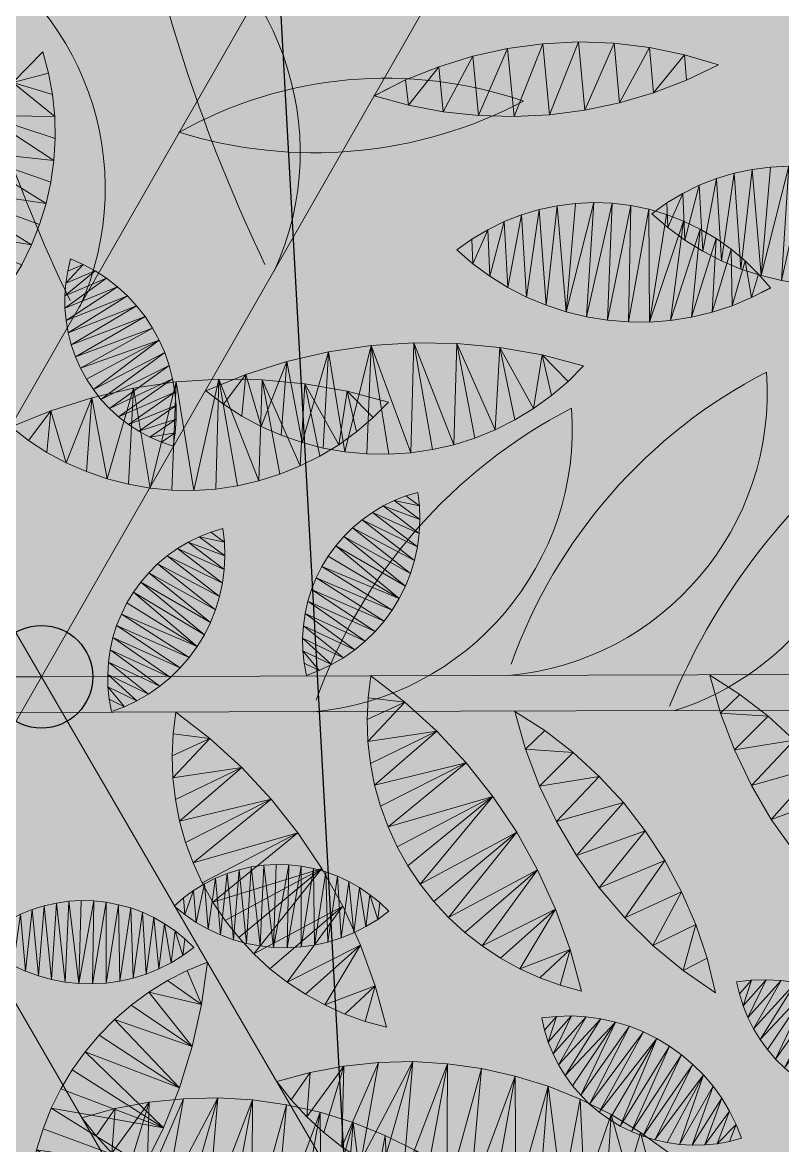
# Model space of a CAD drawing. Header units: metres. Extents: x -2858 to 512, y -1995 to 1252.
# Drawn here: x -900.696 to -899.956, y -866.137 to -865.044 of the extents above; entities that cross this region are included whole.
import ezdxf
from ezdxf.lldxf.tags import DXFTag

# ---------------------------------------------------------------- set-up
doc = ezdxf.new("R2010")
doc.units = ezdxf.units.M
doc.header["$PDMODE"] = 33
doc.header["$PDSIZE"] = 0.1
doc.layers.add('20-REV-HCH-BB0.10', color=144, linetype='Continuous', lineweight=30)
for name, color, linetype in [('Calque commun', 7, 'Continuous'), ('Calque14', 7, 'Continuous'), ('Calque19', 7, 'Continuous')]:
    doc.layers.add(name, color=color, linetype=linetype)
tags = doc.linetypes.add('HIDDENX2', pattern=[0.75, 0.5, -0.25]).pattern_tags.tags
tags[6:7] = [DXFTag(74, 4), DXFTag(75, 0), DXFTag(340, '0'), DXFTag(46, 1.0), DXFTag(50, 0.0), DXFTag(44, 0.0), DXFTag(45, 0.0)]
tags[4:5] = [DXFTag(74, 4), DXFTag(75, 0), DXFTag(340, '0'), DXFTag(46, 1.0), DXFTag(50, 0.0), DXFTag(44, 0.0), DXFTag(45, 0.0)]

# ---------------------------------------------------------------- blocks, each defined once
blk = doc.blocks.new('hatch2')
at = {"layer": 'Calque commun', "color": 6, "linetype": 'Continuous', "lineweight": 9}
mesh = blk.add_polyface(dxfattribs=at)
corners = [(-25.9653, -31.5507), (-32.5653, -31.5507), (-32.5653, -29.7153), (-25.9653, -28.4153), (-39.1748, -29.7153), (-32.5653, -22.3507), (-39.1748, -20.5153), (-25.9653, -22.3507), (-19.3559, -28.4153), (-25.9653, -19.2153), (-19.3559, -19.2153), (-32.5653, -20.5153)]
mesh.append_faces([[corners[k] for k in face] for face in [(0, 2, 3), (6, 5, 4), (8, 7, 10)]], dxfattribs={"vtx0": -1, "vtx1": -1, "color": 6})
mesh.append_faces([[corners[k] for k in face] for face in [(3, 2, 5)]], dxfattribs={"vtx0": -1, "vtx1": -1, "vtx2": -1, "color": 6})
mesh.append_faces([[corners[k] for k in face] for face in [(3, 5, 7)]], dxfattribs={"vtx0": -1, "vtx2": -1, "color": 6})
mesh.append_faces([[corners[k] for k in face] for face in [(11, 5, 6)]], dxfattribs={"vtx1": -1, "color": 6})
mesh.append_faces([[corners[k] for k in face] for face in [(2, 4, 5), (8, 3, 7)]], dxfattribs={"vtx1": -1, "vtx2": -1, "color": 6})
mesh.append_faces([[corners[k] for k in face] for face in [(0, 1, 2), (7, 9, 10)]], dxfattribs={"vtx2": -1, "color": 6})
blk = doc.blocks.new('toitvilla13-21')
at = {"layer": 'Calque commun', "color": 0, "linetype": 'ByBlock', "lineweight": -2}
blk.add_blockref('hatch2', (0, 0), dxfattribs=at)
at = {"layer": 'Calque commun', "color": 9, "linetype": 'HIDDENX2', "lineweight": 18}
mesh = blk.add_polyface(dxfattribs=at)
corners = [(-32.3559, -29.7153), (-25.7653, -31.5507), (-25.7653, -28.4153), (-38.7653, -29.7153), (-33.1353, -29.7153), (-32.1558, -22.3507), (-38.7653, -20.5153), (-19.3653, -28.4153), (-25.9653, -22.3507), (-24.6321, -28.4153), (-19.3559, -19.2153), (-25.9653, -19.2153), (-32.3559, -31.5507), (-32.1558, -20.5153)]
mesh.append_faces([[corners[k] for k in face] for face in [(7, 8, 9), (0, 5, 4)]], dxfattribs={"vtx0": -1, "vtx1": -1, "color": 9})
mesh.append_faces([[corners[k] for k in face] for face in [(0, 2, 5)]], dxfattribs={"vtx0": -1, "vtx1": -1, "vtx2": -1, "color": 9})
mesh.append_faces([[corners[k] for k in face] for face in [(0, 1, 2), (2, 8, 5)]], dxfattribs={"vtx0": -1, "vtx2": -1, "color": 9})
mesh.append_faces([[corners[k] for k in face] for face in [(3, 4, 5), (6, 3, 5), (2, 9, 8), (7, 10, 8)]], dxfattribs={"vtx1": -1, "vtx2": -1, "color": 9})
mesh.append_faces([[corners[k] for k in face] for face in [(10, 11, 8), (0, 12, 1), (5, 13, 6)]], dxfattribs={"vtx2": -1, "color": 9})
at = {"layer": 'Calque commun', "color": 9, "linetype": 'Continuous', "lineweight": 9}
mesh = blk.add_polyface(dxfattribs=at)
corners = [(-32.1558, -22.3507), (-32.1653, -22.4507), (-25.9653, -22.3507), (-25.9653, -19.2153), (-19.356, -19.3153), (-38.7653, -29.6153), (-32.3559, -29.6153), (-32.1559, -20.6153), (-25.7653, -28.3153), (-25.7653, -31.4506), (-32.3559, -31.4506), (-38.7653, -20.6153), (-19.3653, -28.3153)]
mesh.append_faces([[corners[k] for k in face] for face in [(9, 6, 10)]], dxfattribs={"vtx0": -1, "color": 9})
mesh.append_faces([[corners[k] for k in face] for face in [(0, 1, 2), (5, 1, 11)]], dxfattribs={"vtx0": -1, "vtx1": -1, "color": 9})
mesh.append_faces([[corners[k] for k in face] for face in [(1, 8, 2), (1, 6, 8)]], dxfattribs={"vtx0": -1, "vtx1": -1, "vtx2": -1, "color": 9})
mesh.append_faces([[corners[k] for k in face] for face in [(2, 8, 12), (2, 12, 4)]], dxfattribs={"vtx0": -1, "vtx2": -1, "color": 9})
mesh.append_faces([[corners[k] for k in face] for face in [(3, 2, 4)]], dxfattribs={"vtx1": -1, "color": 9})
mesh.append_faces([[corners[k] for k in face] for face in [(5, 6, 1), (9, 8, 6)]], dxfattribs={"vtx1": -1, "vtx2": -1, "color": 9})
mesh.append_faces([[corners[k] for k in face] for face in [(0, 7, 1), (1, 7, 11)]], dxfattribs={"vtx2": -1, "color": 9})
blk = doc.blocks.new('PointTopo_SPE')
at = {"layer": 'Calque commun', "color": 1, "linetype": 'ByBlock', "lineweight": -2}
blk.add_point((0, 0), dxfattribs=at)
blk = doc.blocks.new('SPE33')
at = {"layer": 'Calque19', "color": 34, "linetype": 'Continuous', "lineweight": 9}
for p, q in [((0, 0), (0.3064, 0.9445)), ((-0.6647, 0.7378), (0, 0)), ((0.9716, 0.2069), (0, 0)), ((0, 0), (-0.9711, -0.2069)), ((-0.3064, -0.9445), (0, 0)), ((0, 0), (0.6647, -0.7376))]:
    blk.add_line(p, q, dxfattribs=at)
at = {"layer": 'Calque19', "color": 102, "linetype": 'Continuous', "lineweight": 9, "flags": 128}
for points in [[(-0.3041, 0.3379), (-0.3041, 0.3379, 0.408885), (-0.6916, 0.3279), (-0.6916, 0.3279, 0.190387), (-0.3142, 0.3323)], [(-0.4452, -0.0944), (-0.4452, -0.0944, 0.407196), (-0.63, -0.436), (-0.63, -0.436, 0.059849), (-0.4441, -0.1056)]]:
    blk.add_lwpolyline(points, format="xyb", dxfattribs=at)
at = {"layer": 'Calque19', "color": 102, "linetype": 'Continuous', "lineweight": 9}
mesh = blk.add_polyface(dxfattribs=at)
corners = [(-0.2943, 0.8273), (-0.2927, 0.8129), (-0.206, 0.8407), (-0.1991, 0.8048), (-0.2861, 0.7847), (-0.1988, 0.7926), (-0.29, 0.7987), (-0.2232, 0.7119), (-0.2169, 0.7224), (-0.2409, 0.7116), (-0.2509, 0.7221), (-0.2116, 0.7334), (-0.2036, 0.7564), (-0.268, 0.7454), (-0.2071, 0.7447), (-0.2919, 0.8705), (-0.228, 0.884), (-0.2356, 0.8935), (-0.2027, 0.8289), (-0.2212, 0.8739), (-0.2939, 0.8562), (-0.2599, 0.7334), (-0.2888, 0.8846), (-0.2439, 0.9025), (-0.2845, 0.8984), (-0.2751, 0.758), (-0.2152, 0.8632), (-0.2792, 0.9119), (-0.2529, 0.9107), (-0.2625, 0.9182), (-0.2102, 0.8521), (-0.1994, 0.7804), (-0.201, 0.7683), (-0.2947, 0.8417), (-0.2005, 0.8169), (-0.2302, 0.7019), (-0.2812, 0.7711), (-0.2727, 0.9248)]
mesh.append_faces([[corners[k] for k in face] for face in [(3, 4, 5), (12, 13, 14), (6, 18, 1), (22, 23, 24), (19, 20, 26), (30, 0, 2), (31, 25, 32), (28, 24, 23), (5, 36, 31), (10, 11, 21)]], dxfattribs={"vtx0": -1, "vtx1": -1, "color": 102})
mesh.append_faces([[corners[k] for k in face] for face in [(10, 8, 11), (15, 16, 17), (12, 25, 13), (27, 28, 29), (26, 20, 33), (6, 34, 18), (6, 3, 34), (22, 17, 23), (5, 4, 36), (31, 36, 25), (27, 29, 37), (30, 33, 0)]], dxfattribs={"vtx0": -1, "vtx2": -1, "color": 102})
mesh.append_faces([[corners[k] for k in face] for face in [(0, 1, 2), (6, 4, 3), (7, 8, 9), (19, 16, 20), (13, 21, 14), (11, 14, 21), (15, 20, 16), (18, 2, 1), (12, 32, 25), (27, 24, 28), (30, 26, 33), (10, 9, 8), (22, 15, 17)]], dxfattribs={"vtx1": -1, "vtx2": -1, "color": 102})
mesh.append_faces([[corners[k] for k in face] for face in [(9, 35, 7)]], dxfattribs={"vtx2": -1, "color": 102})
mesh = blk.add_polyface(dxfattribs=at)
corners = [(-0.4431, 0.5523), (-0.4406, 0.5178), (-0.4145, 0.5159), (-0.4332, 0.6555), (-0.362, 0.6591), (-0.4242, 0.689), (-0.3565, 0.7737), (-0.3979, 0.753), (-0.355, 0.7354), (-0.3821, 0.5852), (-0.3704, 0.6217), (-0.4394, 0.6214), (-0.4351, 0.4835), (-0.4124, 0.7215), (-0.3568, 0.6971), (-0.3968, 0.5498), (-0.4427, 0.5869), (-0.3612, 0.8117), (-0.3808, 0.7831)]
mesh.append_faces([[corners[k] for k in face] for face in [(3, 4, 5), (6, 7, 8), (12, 2, 1), (8, 13, 14), (15, 0, 2), (14, 5, 4)]], dxfattribs={"vtx0": -1, "vtx1": -1, "color": 102})
mesh.append_faces([[corners[k] for k in face] for face in [(3, 10, 4), (15, 16, 0), (14, 13, 5), (6, 18, 7), (8, 7, 13), (9, 11, 16)]], dxfattribs={"vtx0": -1, "vtx2": -1, "color": 102})
mesh.append_faces([[corners[k] for k in face] for face in [(0, 1, 2), (9, 10, 11), (3, 11, 10), (6, 17, 18), (15, 9, 16)]], dxfattribs={"vtx1": -1, "vtx2": -1, "color": 102})
mesh = blk.add_polyface(dxfattribs=at)
corners = [(-0.0586, 0.7301), (-0.0195, 0.7489), (-0.0406, 0.7571), (0.0007, 0.739), (-0.0524, 0.6971), (0.0386, 0.7146), (0.0202, 0.7276), (-0.0435, 0.6647), (-0.0321, 0.6332), (0.0559, 0.7001), (0.0858, 0.472), (0.1124, 0.4516), (0.1468, 0.4779), (0.0867, 0.6672), (-0.0181, 0.6026), (0.1001, 0.649), (0.1221, 0.6097), (0.017, 0.5454), (0.1306, 0.5888), (-0.0017, 0.5733), (0.1119, 0.6298), (0.0609, 0.4946), (0.1425, 0.5453), (0.0379, 0.5191), (0.072, 0.6843), (0.1472, 0.5005), (0.1458, 0.523), (0.1374, 0.5673), (-0.0622, 0.7635), (0.1446, 0.4555), (0.1406, 0.4333)]
mesh.append_faces([[corners[k] for k in face] for face in [(5, 8, 9), (13, 14, 15), (16, 17, 18), (21, 22, 23), (24, 14, 13), (19, 15, 14), (3, 4, 6), (7, 6, 4), (18, 23, 27)]], dxfattribs={"vtx0": -1, "vtx1": -1, "color": 102})
mesh.append_faces([[corners[k] for k in face] for face in [(0, 1, 2), (5, 7, 8), (19, 20, 15), (10, 25, 26), (18, 17, 23), (0, 2, 28), (24, 8, 14), (21, 26, 22), (23, 22, 27), (10, 12, 25), (29, 11, 30)]], dxfattribs={"vtx0": -1, "vtx2": -1, "color": 102})
mesh.append_faces([[corners[k] for k in face] for face in [(3, 1, 4), (5, 6, 7), (10, 11, 12), (24, 9, 8), (19, 17, 20), (21, 10, 26), (0, 4, 1), (29, 12, 11), (16, 20, 17)]], dxfattribs={"vtx1": -1, "vtx2": -1, "color": 102})
mesh = blk.add_polyface(dxfattribs=at)
corners = [(-0.1969, 0.2504), (-0.2175, 0.2801), (-0.2145, 0.2383), (-0.0988, 0.5362), (-0.1653, 0.5235), (-0.094, 0.5153), (-0.1804, 0.264), (-0.2171, 0.3219), (-0.1378, 0.3118), (-0.2133, 0.3637), (-0.1507, 0.2947), (-0.0898, 0.4515), (-0.1958, 0.4455), (-0.0918, 0.4302), (-0.1263, 0.3298), (-0.0955, 0.4091), (-0.2062, 0.405), (-0.1008, 0.3884), (-0.1649, 0.2787), (-0.1821, 0.4851), (-0.0895, 0.4729), (-0.1454, 0.5604), (-0.1163, 0.3486), (-0.1078, 0.3682), (-0.0909, 0.4942), (-0.1131, 0.5764), (-0.1227, 0.5955), (-0.1052, 0.5566)]
mesh.append_faces([[corners[k] for k in face] for face in [(3, 4, 5), (6, 1, 0), (7, 8, 9), (11, 12, 13), (14, 9, 8), (15, 16, 17), (17, 16, 23), (19, 24, 4), (25, 21, 27)]], dxfattribs={"vtx0": -1, "vtx1": -1, "color": 102})
mesh.append_faces([[corners[k] for k in face] for face in [(0, 1, 2), (7, 10, 8), (15, 12, 16), (19, 11, 20), (3, 21, 4), (16, 22, 23), (25, 26, 21), (7, 18, 10), (19, 20, 24)]], dxfattribs={"vtx0": -1, "vtx2": -1, "color": 102})
mesh.append_faces([[corners[k] for k in face] for face in [(7, 1, 18), (19, 12, 11), (16, 9, 22), (15, 13, 12), (24, 5, 4), (3, 27, 21), (14, 22, 9), (6, 18, 1)]], dxfattribs={"vtx1": -1, "vtx2": -1, "color": 102})
mesh = blk.add_polyface(dxfattribs=at)
corners = [(0.1588, 0.2825), (0.1338, 0.3288), (0.1383, 0.2886), (0.2649, 0.2775), (0.2859, 0.2815), (0.2476, 0.3812), (0.329, 0.4003), (0.3646, 0.3139), (0.3824, 0.3258), (0.2436, 0.2751), (0.2083, 0.3668), (0.4124, 0.4061), (0.3705, 0.4049), (0.4148, 0.3536), (0.3064, 0.2872), (0.3265, 0.2946), (0.3459, 0.3035), (0.2879, 0.3924), (0.3991, 0.3391), (0.1703, 0.3493), (0.2223, 0.2744), (0.1184, 0.2962), (0.4424, 0.3862), (0.4541, 0.404), (0.1797, 0.2782), (0.2009, 0.2754), (0.0991, 0.3055), (0.4292, 0.3693)]
mesh.append_faces([[corners[k] for k in face] for face in [(0, 1, 2), (14, 5, 4), (6, 8, 12), (2, 1, 21), (11, 22, 23), (20, 10, 25), (26, 21, 1), (24, 19, 0), (3, 5, 9)]], dxfattribs={"vtx0": -1, "vtx1": -1, "color": 102})
mesh.append_faces([[corners[k] for k in face] for face in [(6, 7, 8), (9, 5, 10), (14, 17, 5), (12, 8, 18), (6, 16, 7), (12, 18, 13), (25, 10, 19), (11, 13, 27), (11, 27, 22)]], dxfattribs={"vtx0": -1, "vtx2": -1, "color": 102})
mesh.append_faces([[corners[k] for k in face] for face in [(3, 4, 5), (11, 12, 13), (15, 16, 17), (19, 1, 0), (20, 9, 10), (14, 15, 17), (24, 25, 19), (6, 17, 16)]], dxfattribs={"vtx1": -1, "vtx2": -1, "color": 102})
mesh = blk.add_polyface(dxfattribs=at)
corners = [(-0.8047, 0.3284), (-0.886, 0.2546), (-0.7911, 0.3131), (-0.7378, 0.2032), (-0.7833, 0.1579), (-0.7342, 0.1829), (-0.8701, 0.3776), (-0.9111, 0.3582), (-0.9105, 0.3403), (-0.8196, 0.3426), (-0.905, 0.3048), (-0.9, 0.2876), (-0.743, 0.223), (-0.7993, 0.166), (-0.8524, 0.3673), (-0.9085, 0.3224), (-0.7319, 0.1419), (-0.7323, 0.1625), (-0.7495, 0.1458), (-0.7666, 0.1512), (-0.8355, 0.3556), (-0.8667, 0.2243), (-0.7787, 0.2967), (-0.877, 0.2391), (-0.7579, 0.2613), (-0.7676, 0.2794), (-0.8552, 0.2105), (-0.8886, 0.3865), (-0.9078, 0.3939), (-0.9102, 0.3762), (-0.7497, 0.2425), (-0.8146, 0.1753), (-0.8291, 0.1859), (-0.8937, 0.2708), (-0.8427, 0.1977)]
mesh.append_faces([[corners[k] for k in face] for face in [(0, 1, 2), (3, 4, 5), (19, 5, 4), (21, 22, 23), (26, 25, 21), (30, 31, 12), (23, 2, 1), (9, 11, 0)]], dxfattribs={"vtx0": -1, "vtx1": -1, "color": 102})
mesh.append_faces([[corners[k] for k in face] for face in [(6, 7, 8), (9, 10, 11), (14, 8, 15), (23, 22, 2), (3, 13, 4), (20, 15, 10), (19, 17, 5), (30, 32, 31), (24, 34, 32), (0, 33, 1), (24, 26, 34), (21, 25, 22)]], dxfattribs={"vtx0": -1, "vtx2": -1, "color": 102})
mesh.append_faces([[corners[k] for k in face] for face in [(3, 12, 13), (16, 17, 18), (20, 14, 15), (24, 25, 26), (29, 7, 27), (6, 27, 7), (14, 6, 8), (9, 20, 10), (19, 18, 17), (31, 13, 12), (30, 24, 32), (11, 33, 0)]], dxfattribs={"vtx1": -1, "vtx2": -1, "color": 102})
mesh.append_faces([[corners[k] for k in face] for face in [(27, 28, 29)]], dxfattribs={"vtx2": -1, "color": 102})
mesh = blk.add_polyface(dxfattribs=at)
corners = [(-0.0243, 0.3013), (0.0368, 0.3541), (-0.0315, 0.3112), (0.0801, 0.245), (0.0794, 0.2583), (0.068, 0.2465), (-0.0164, 0.292), (-0.0078, 0.2834), (0.0454, 0.344), (-0.0052, 0.3867), (-0.0512, 0.3556), (-0.0476, 0.3439), (0.066, 0.3098), (0.0115, 0.2685), (0.022, 0.2622), (0.0601, 0.3217), (0.0015, 0.2755), (0.0532, 0.3332), (0.0171, 0.3722), (0.0063, 0.3799), (-0.0432, 0.3326), (-0.0378, 0.3217), (0.0273, 0.3636), (0.0709, 0.2974), (-0.0296, 0.3974), (-0.0424, 0.4013), (-0.0553, 0.3796), (0.0329, 0.2569), (-0.0559, 0.3918), (0.056, 0.249), (0.0777, 0.2715), (-0.0555, 0.404), (-0.0555, 0.404), (0.0748, 0.2846), (0.0443, 0.2525), (-0.0172, 0.3926), (-0.0537, 0.3675)]
mesh.append_faces([[corners[k] for k in face] for face in [(0, 1, 2), (13, 15, 16), (12, 14, 23), (9, 11, 19), (28, 25, 31), (17, 16, 15), (33, 34, 30), (6, 8, 0), (22, 2, 1), (21, 18, 20), (29, 30, 34), (24, 36, 35)]], dxfattribs={"vtx0": -1, "vtx1": -1, "color": 102})
mesh.append_faces([[corners[k] for k in face] for face in [(9, 10, 11), (12, 13, 14), (21, 22, 18), (29, 4, 30), (33, 27, 34), (24, 26, 36), (0, 8, 1), (17, 7, 16)]], dxfattribs={"vtx0": -1, "vtx2": -1, "color": 102})
mesh.append_faces([[corners[k] for k in face] for face in [(3, 4, 5), (6, 7, 8), (17, 8, 7), (18, 19, 20), (24, 25, 26), (14, 27, 23), (28, 26, 25), (9, 35, 10), (29, 5, 4), (36, 10, 35), (21, 2, 22), (33, 23, 27), (11, 20, 19), (12, 15, 13)]], dxfattribs={"vtx1": -1, "vtx2": -1, "color": 102})
mesh.append_faces([[corners[k] for k in face] for face in [(25, 32, 31)]], dxfattribs={"vtx2": -1, "color": 102})
mesh = blk.add_polyface(dxfattribs=at)
corners = [(-0.2387, 0.1391), (-0.2277, 0.1442), (-0.2494, 0.2126), (-0.3456, 0.1368), (-0.3492, 0.1808), (-0.3596, 0.1724), (-0.2859, 0.1284), (-0.2891, 0.2086), (-0.302, 0.205), (-0.207, 0.1568), (-0.2229, 0.2097), (-0.2171, 0.1501), (-0.1849, 0.1974), (-0.1972, 0.2025), (-0.1886, 0.1726), (-0.1975, 0.1644), (-0.2738, 0.1296), (-0.3382, 0.1883), (-0.334, 0.1332), (-0.3145, 0.2005), (-0.3101, 0.1289), (-0.298, 0.1281), (-0.2619, 0.1318), (-0.2099, 0.2067), (-0.3568, 0.1414), (-0.3692, 0.1631), (-0.2361, 0.2117), (-0.276, 0.211), (-0.3221, 0.1306), (-0.3266, 0.1949), (-0.1805, 0.1816), (-0.2502, 0.135), (-0.2627, 0.2123), (-0.1731, 0.1912), (-0.3677, 0.1468), (-0.378, 0.1531)]
mesh.append_faces([[corners[k] for k in face] for face in [(9, 10, 11), (14, 13, 15), (26, 11, 10), (6, 8, 21), (0, 32, 31), (24, 25, 34), (31, 27, 22), (19, 21, 8), (29, 20, 19)]], dxfattribs={"vtx0": -1, "vtx1": -1, "color": 102})
mesh.append_faces([[corners[k] for k in face] for face in [(3, 4, 5), (6, 7, 8), (19, 20, 21), (15, 13, 23), (24, 5, 25), (9, 23, 10), (17, 18, 28), (12, 14, 30), (31, 32, 27), (12, 30, 33), (29, 28, 20), (26, 1, 11), (0, 2, 32)]], dxfattribs={"vtx0": -1, "vtx2": -1, "color": 102})
mesh.append_faces([[corners[k] for k in face] for face in [(0, 1, 2), (12, 13, 14), (6, 16, 7), (17, 4, 18), (16, 22, 7), (26, 2, 1), (27, 7, 22), (29, 17, 28), (3, 18, 4), (24, 3, 5), (9, 15, 23), (25, 35, 34)]], dxfattribs={"vtx1": -1, "vtx2": -1, "color": 102})
mesh = blk.add_polyface(dxfattribs=at)
corners = [(-0.339, 0.0369), (-0.4219, -0.0027), (-0.3878, -0.0268), (-0.3308, 0.0172), (-0.5114, 0.0849), (-0.4544, 0.1592), (-0.4736, 0.1686), (-0.514, 0.1827), (-0.5583, 0.154), (-0.5362, 0.1185), (-0.3518, -0.0481), (-0.3142, -0.0664), (-0.3158, -0.0451), (-0.4541, 0.0241), (-0.4021, 0.1223), (-0.484, 0.0533), (-0.5774, 0.1912), (-0.556, 0.1901), (-0.3601, 0.0741), (-0.3488, 0.0559), (-0.436, 0.1484), (-0.4185, 0.136), (-0.3191, -0.0239), (-0.3728, 0.0913), (-0.5348, 0.1872), (-0.3241, -0.0031), (-0.4935, 0.1765), (-0.3868, 0.1074)]
mesh.append_faces([[corners[k] for k in face] for face in [(0, 2, 3), (13, 14, 15), (18, 1, 19), (20, 15, 21), (22, 10, 12), (23, 13, 18), (25, 10, 22), (21, 15, 14), (24, 8, 7), (4, 6, 9), (26, 9, 6)]], dxfattribs={"vtx0": -1, "vtx1": -1, "color": 102})
mesh.append_faces([[corners[k] for k in face] for face in [(0, 1, 2), (4, 5, 6), (7, 8, 9), (4, 20, 5), (25, 2, 10)]], dxfattribs={"vtx0": -1, "vtx2": -1, "color": 102})
mesh.append_faces([[corners[k] for k in face] for face in [(16, 8, 17)]], dxfattribs={"vtx1": -1, "color": 102})
mesh.append_faces([[corners[k] for k in face] for face in [(4, 15, 20), (24, 17, 8), (26, 7, 9), (0, 19, 1), (27, 14, 13), (25, 3, 2), (13, 1, 18), (23, 27, 13)]], dxfattribs={"vtx1": -1, "vtx2": -1, "color": 102})
mesh.append_faces([[corners[k] for k in face] for face in [(10, 11, 12)]], dxfattribs={"vtx2": -1, "color": 102})
mesh = blk.add_polyface(dxfattribs=at)
corners = [(-0.6526, -0.1049), (-0.6705, -0.0754), (-0.7002, -0.108), (-0.73, -0.0902), (-0.6907, -0.0473), (-0.7582, -0.0699), (-0.7634, 0.0261), (-0.8089, -0.0227), (-0.7373, 0.0035), (-0.8683, 0.0624), (-0.8513, 0.0804), (-0.8831, 0.0938), (-0.713, -0.021), (-0.7845, -0.0474), (-0.8311, 0.004), (-0.8509, 0.0324), (-0.7913, 0.0465), (-0.6691, -0.1233), (-0.6367, -0.1358), (-0.6371, -0.1357), (-0.6371, -0.1357), (-0.8831, 0.0938), (-0.8206, 0.0646)]
mesh.append_faces([[corners[k] for k in face] for face in [(3, 4, 5), (6, 7, 8), (9, 10, 11), (0, 17, 20), (16, 14, 6), (12, 5, 4), (22, 15, 16)]], dxfattribs={"vtx0": -1, "vtx1": -1, "color": 102})
mesh.append_faces([[corners[k] for k in face] for face in [(3, 1, 4), (12, 13, 5), (6, 14, 7), (0, 2, 17), (8, 7, 13), (9, 22, 10)]], dxfattribs={"vtx0": -1, "vtx2": -1, "color": 102})
mesh.append_faces([[corners[k] for k in face] for face in [(0, 1, 2), (3, 2, 1), (15, 14, 16), (12, 8, 13), (19, 20, 17), (9, 15, 22)]], dxfattribs={"vtx1": -1, "vtx2": -1, "color": 102})
mesh.append_faces([[corners[k] for k in face] for face in [(17, 18, 19), (10, 21, 11)]], dxfattribs={"vtx2": -1, "color": 102})
mesh = blk.add_polyface(dxfattribs=at)
corners = [(-0.332, -0.1849), (-0.2667, -0.2038), (-0.3307, -0.1717), (-0.26, -0.1937), (-0.2441, -0.0768), (-0.2637, -0.0613), (-0.2742, -0.0694), (-0.3087, -0.1095), (-0.3151, -0.1211), (-0.2398, -0.1369), (-0.2413, -0.0886), (-0.2841, -0.0783), (-0.242, -0.1488), (-0.2451, -0.1606), (-0.3206, -0.1332), (-0.2491, -0.172), (-0.3292, -0.2245), (-0.3011, -0.2378), (-0.2915, -0.2304), (-0.2394, -0.1006), (-0.2931, -0.088), (-0.3261, -0.2374), (-0.2387, -0.1248), (-0.3013, -0.0984), (-0.2526, -0.0541), (-0.2479, -0.0652), (-0.2386, -0.1127), (-0.3284, -0.1586), (-0.2742, -0.2133), (-0.2541, -0.1831), (-0.325, -0.1457), (-0.3312, -0.2114), (-0.2526, -0.0541), (-0.3113, -0.2443), (-0.322, -0.2501), (-0.2825, -0.2222), (-0.3321, -0.1981), (-0.322, -0.2501)]
mesh.append_faces([[corners[k] for k in face] for face in [(0, 1, 2), (3, 2, 1), (9, 8, 12), (4, 6, 10), (13, 14, 15), (22, 7, 9), (33, 21, 34), (30, 15, 14), (31, 35, 36), (29, 27, 3), (36, 28, 0), (23, 26, 20), (19, 20, 26)]], dxfattribs={"vtx0": -1, "vtx1": -1, "color": 102})
mesh.append_faces([[corners[k] for k in face] for face in [(4, 5, 6), (10, 6, 11), (16, 17, 18), (19, 11, 20), (22, 23, 7), (0, 28, 1), (29, 30, 27), (36, 35, 28), (12, 8, 14), (31, 18, 35)]], dxfattribs={"vtx0": -1, "vtx2": -1, "color": 102})
mesh.append_faces([[corners[k] for k in face] for face in [(7, 8, 9), (13, 12, 14), (16, 21, 17), (24, 5, 25), (19, 10, 11), (22, 26, 23), (4, 25, 5), (27, 2, 3), (29, 15, 30), (31, 16, 18), (33, 17, 21)]], dxfattribs={"vtx1": -1, "vtx2": -1, "color": 102})
mesh.append_faces([[corners[k] for k in face] for face in [(25, 32, 24), (21, 37, 34)]], dxfattribs={"vtx2": -1, "color": 102})
mesh = blk.add_polyface(dxfattribs=at)
corners = [(-0.159, -0.2822), (-0.1339, -0.3283), (-0.1385, -0.2882), (-0.1703, -0.3489), (-0.1799, -0.2779), (-0.2011, -0.2753), (-0.2476, -0.381), (-0.2861, -0.2816), (-0.3067, -0.2874), (-0.4542, -0.4046), (-0.4124, -0.4065), (-0.4424, -0.3867), (-0.2083, -0.3665), (-0.2439, -0.2751), (-0.2225, -0.2743), (-0.4293, -0.3699), (-0.4149, -0.3541), (-0.1185, -0.2958), (-0.3825, -0.3262), (-0.3289, -0.4003), (-0.3648, -0.3143), (-0.2879, -0.3923), (-0.3267, -0.2948), (-0.3462, -0.3038), (-0.3705, -0.4051), (-0.0991, -0.3049), (-0.2651, -0.2775), (-0.3993, -0.3395)]
mesh.append_faces([[corners[k] for k in face] for face in [(17, 1, 25)]], dxfattribs={"vtx0": -1, "color": 102})
mesh.append_faces([[corners[k] for k in face] for face in [(0, 1, 2), (15, 10, 16), (18, 19, 20), (11, 10, 15), (3, 5, 12), (6, 8, 21), (21, 23, 19), (24, 16, 10)]], dxfattribs={"vtx0": -1, "vtx1": -1, "color": 102})
mesh.append_faces([[corners[k] for k in face] for face in [(3, 4, 5), (6, 7, 8), (21, 8, 22), (21, 22, 23), (18, 24, 19), (6, 26, 7), (24, 27, 16), (3, 0, 4), (19, 23, 20), (6, 13, 26)]], dxfattribs={"vtx0": -1, "vtx2": -1, "color": 102})
mesh.append_faces([[corners[k] for k in face] for face in [(9, 10, 11), (6, 12, 13), (5, 14, 12), (17, 2, 1), (3, 1, 0), (18, 27, 24), (14, 13, 12)]], dxfattribs={"vtx1": -1, "vtx2": -1, "color": 102})
blk = doc.blocks.new('geometrebondepartleger')
at = {"layer": 'Calque14', "color": 0, "linetype": 'ByBlock', "lineweight": -2}
blk.add_blockref('PointTopo_SPE', (108.1419, 117.4364, 205.5194), dxfattribs=at)
at = {"layer": 'Calque19', "color": 0, "linetype": 'ByBlock', "lineweight": -2}
blk.add_blockref('SPE33', (108.1419, 117.4364, 79), dxfattribs=at)
blk = doc.blocks.new('_20')
at = {"layer": 'Calque19', "color": 82, "linetype": 'Continuous', "lineweight": 9}
for p, q in [((0, 0, 79), (0.3064, 0.9445, 79)), ((-0.6647, 0.7378, 79), (0, 0, 79)), ((0, 0, 79), (-0.9711, -0.2069, 79))]:
    blk.add_line(p, q, dxfattribs=at)
at = {"layer": 'Calque19', "color": 82, "linetype": 'Continuous', "lineweight": 9, "flags": 128}
for points in [[(-0.5393, 0.5989), (-0.5393, 0.5989, 0.327473), (-0.8663, 0.5653), (-0.8663, 0.5653, 0.131285), (-0.5393, 0.5922)], [(-0.3041, 0.338), (-0.3041, 0.3379, 0.408885), (-0.6916, 0.3279), (-0.6916, 0.3279, 0.190387), (-0.3142, 0.3323)], [(-0.4452, -0.0944), (-0.4452, -0.0944, 0.407196), (-0.63, -0.436), (-0.63, -0.436, 0.059849), (-0.4441, -0.1056)]]:
    blk.add_lwpolyline(points, format="xyb", dxfattribs=at)
blk.add_lwpolyline([(-0.6371, -0.1357), (-0.6371, -0.1357, 0.199071), (-0.8831, 0.0938), (-0.8831, 0.0938, 0.2141), (-0.6367, -0.1358)], format="xyb", close=True, dxfattribs=at)
at = {"layer": 'Calque19', "color": 82, "linetype": 'Continuous', "lineweight": 9}
mesh = blk.add_polyface(dxfattribs=at)
corners = [(-0.2302, 0.7019, 79), (-0.2302, 0.7019, 79), (-0.2231, 0.7119, 79), (-0.2792, 0.9119, 79), (-0.2625, 0.9181, 79), (-0.2727, 0.9248, 79), (-0.228, 0.884, 79), (-0.2356, 0.8935, 79), (-0.2919, 0.8705, 79), (-0.1991, 0.8048, 79), (-0.29, 0.7987, 79), (-0.2862, 0.7847, 79), (-0.2939, 0.8562, 79), (-0.2947, 0.8417, 79), (-0.2152, 0.8632, 79), (-0.2036, 0.7564, 79), (-0.268, 0.7454, 79), (-0.2071, 0.7447, 79), (-0.2212, 0.8738, 79), (-0.2943, 0.8272, 79), (-0.206, 0.8407, 79), (-0.2102, 0.8521, 79), (-0.2751, 0.758, 79), (-0.1988, 0.7926, 79), (-0.2529, 0.9107, 79), (-0.2027, 0.8289, 79), (-0.2005, 0.8169, 79), (-0.2888, 0.8846, 79), (-0.201, 0.7683, 79), (-0.1994, 0.7804, 79), (-0.2812, 0.7711, 79), (-0.2116, 0.7334, 79), (-0.2509, 0.7221, 79), (-0.2169, 0.7224, 79), (-0.2599, 0.7334, 79), (-0.2727, 0.9248, 79), (-0.2409, 0.7116, 79), (-0.2927, 0.8129, 79), (-0.2439, 0.9025, 79), (-0.2845, 0.8984, 79)]
mesh.append_faces([[corners[k] for k in face] for face in [(15, 16, 17), (6, 12, 18), (25, 10, 26), (23, 30, 29), (31, 32, 33), (34, 17, 16), (36, 33, 32), (0, 2, 36), (37, 20, 19), (19, 21, 13), (22, 29, 30), (24, 39, 38)]], dxfattribs={"vtx0": -1, "vtx1": -1, "color": 82})
mesh.append_faces([[corners[k] for k in face] for face in [(3, 4, 5), (9, 10, 11), (6, 8, 12), (19, 20, 21), (22, 28, 29), (34, 31, 17), (22, 15, 28), (23, 11, 30), (36, 2, 33), (27, 7, 38), (37, 25, 20), (12, 14, 18), (24, 3, 39)]], dxfattribs={"vtx0": -1, "vtx2": -1, "color": 82})
mesh.append_faces([[corners[k] for k in face] for face in [(6, 7, 8), (12, 13, 14), (22, 16, 15), (23, 9, 11), (24, 4, 3), (27, 8, 7), (9, 26, 10), (37, 10, 25), (34, 32, 31), (39, 27, 38), (21, 14, 13)]], dxfattribs={"vtx1": -1, "vtx2": -1, "color": 82})
mesh.append_faces([[corners[k] for k in face] for face in [(0, 1, 2), (5, 35, 3)]], dxfattribs={"vtx2": -1, "color": 82})
mesh = blk.add_polyface(dxfattribs=at)
corners = [(-0.4427, 0.5869, 79), (-0.4431, 0.5523, 79), (-0.3968, 0.5498, 79), (-0.4332, 0.6555, 79), (-0.3704, 0.6217, 79), (-0.362, 0.6591, 79), (-0.4124, 0.7215, 79), (-0.3568, 0.6971, 79), (-0.355, 0.7354, 79), (-0.4145, 0.5159, 79), (-0.4406, 0.5178, 79), (-0.4351, 0.4836, 79), (-0.4242, 0.689, 79), (-0.3808, 0.7831, 79), (-0.3565, 0.7737, 79), (-0.3612, 0.8117, 79), (-0.3821, 0.5852, 79), (-0.4394, 0.6214, 79), (-0.3979, 0.753, 79), (-0.3612, 0.8117, 79), (-0.4351, 0.4835, 79)]
mesh.append_faces([[corners[k] for k in face] for face in [(13, 15, 19), (9, 11, 20)]], dxfattribs={"vtx0": -1, "color": 82})
mesh.append_faces([[corners[k] for k in face] for face in [(0, 16, 17), (6, 8, 18), (3, 5, 12), (4, 17, 16)]], dxfattribs={"vtx0": -1, "vtx1": -1, "color": 82})
mesh.append_faces([[corners[k] for k in face] for face in [(3, 4, 5), (6, 7, 8), (9, 10, 11), (13, 14, 15), (18, 8, 14), (0, 2, 16), (12, 5, 7), (9, 1, 10)]], dxfattribs={"vtx0": -1, "vtx2": -1, "color": 82})
mesh.append_faces([[corners[k] for k in face] for face in [(0, 1, 2), (6, 12, 7), (9, 2, 1), (13, 18, 14), (3, 17, 4)]], dxfattribs={"vtx1": -1, "vtx2": -1, "color": 82})
mesh = blk.add_polyface(dxfattribs=at)
corners = [(-0.0435, 0.6647, 79), (-0.0321, 0.6332, 79), (0.0386, 0.7146, 79), (-0.0181, 0.6026, 79), (-0.0017, 0.5733, 79), (0.1001, 0.649, 79), (0.017, 0.5454, 79), (0.0379, 0.5191, 79), (0.1306, 0.5888, 79), (0.1458, 0.523, 79), (0.1425, 0.5453, 79), (0.0609, 0.4946, 79), (0.0202, 0.7276, 79), (-0.0524, 0.6971, 79), (0.0868, 0.6672, 79), (0.072, 0.6843, 79), (0.1374, 0.5673, 79), (0.0007, 0.739, 79), (0.1468, 0.4779, 79), (0.1472, 0.5005, 79), (0.0858, 0.472, 79), (0.1124, 0.4516, 79), (-0.0622, 0.7635, 79), (-0.0586, 0.7301, 79), (-0.0406, 0.7571, 79), (-0.0195, 0.7489, 79), (0.1221, 0.6097, 79), (0.1446, 0.4555, 79), (0.0559, 0.7001, 79), (0.1119, 0.6298, 79), (0.1406, 0.4333, 79), (-0.0622, 0.7635, 79)]
mesh.append_faces([[corners[k] for k in face] for face in [(0, 12, 13), (3, 15, 1), (21, 18, 20), (9, 20, 19), (2, 1, 28), (28, 1, 15), (6, 29, 4), (14, 3, 5)]], dxfattribs={"vtx0": -1, "vtx1": -1, "color": 82})
mesh.append_faces([[corners[k] for k in face] for face in [(7, 10, 16), (6, 8, 26), (21, 27, 18), (6, 26, 29), (4, 29, 5), (9, 11, 20), (0, 2, 12), (7, 16, 8), (25, 23, 13)]], dxfattribs={"vtx0": -1, "vtx2": -1, "color": 82})
mesh.append_faces([[corners[k] for k in face] for face in [(0, 1, 2), (3, 4, 5), (6, 7, 8), (9, 10, 11), (14, 15, 3), (12, 17, 13), (18, 19, 20), (22, 23, 24), (17, 25, 13), (7, 11, 10), (21, 30, 27), (25, 24, 23)]], dxfattribs={"vtx1": -1, "vtx2": -1, "color": 82})
mesh.append_faces([[corners[k] for k in face] for face in [(24, 31, 22)]], dxfattribs={"vtx2": -1, "color": 82})
mesh = blk.add_polyface(dxfattribs=at)
corners = [(-0.1008, 0.3884, 79), (-0.1958, 0.4455, 79), (-0.2062, 0.4049, 79), (-0.1821, 0.4851, 79), (-0.0895, 0.4729, 79), (-0.0909, 0.4942, 79), (-0.0988, 0.5362, 79), (-0.1052, 0.5566, 79), (-0.1454, 0.5604, 79), (-0.1131, 0.5764, 79), (-0.1227, 0.5955, 79), (-0.1227, 0.5955, 79), (-0.1263, 0.3298, 79), (-0.2133, 0.3637, 79), (-0.1378, 0.3118, 79), (-0.0955, 0.4091, 79), (-0.1653, 0.5235, 79), (-0.094, 0.5153, 79), (-0.1163, 0.3486, 79), (-0.1077, 0.3682, 79), (-0.0898, 0.4515, 79), (-0.0918, 0.4302, 79), (-0.2145, 0.2383, 79), (-0.1969, 0.2504, 79), (-0.2145, 0.2383, 79), (-0.2175, 0.28, 79), (-0.1649, 0.2787, 79), (-0.1804, 0.264, 79), (-0.2171, 0.3219, 79), (-0.1507, 0.2947, 79)]
mesh.append_faces([[corners[k] for k in face] for face in [(12, 13, 14), (3, 5, 16), (17, 16, 5), (13, 18, 2), (20, 1, 21), (26, 25, 27), (27, 25, 23), (29, 28, 26), (0, 2, 19), (9, 8, 7)]], dxfattribs={"vtx0": -1, "vtx1": -1, "color": 82})
mesh.append_faces([[corners[k] for k in face] for face in [(0, 1, 2), (3, 4, 5), (2, 18, 19), (1, 15, 21), (23, 25, 24), (20, 3, 1), (9, 11, 8), (6, 8, 16)]], dxfattribs={"vtx0": -1, "vtx2": -1, "color": 82})
mesh.append_faces([[corners[k] for k in face] for face in [(22, 23, 24)]], dxfattribs={"vtx1": -1, "color": 82})
mesh.append_faces([[corners[k] for k in face] for face in [(6, 7, 8), (0, 15, 1), (12, 18, 13), (17, 6, 16), (13, 28, 14), (20, 4, 3), (29, 14, 28), (28, 25, 26)]], dxfattribs={"vtx1": -1, "vtx2": -1, "color": 82})
mesh.append_faces([[corners[k] for k in face] for face in [(9, 10, 11)]], dxfattribs={"vtx2": -1, "color": 82})
mesh = blk.add_polyface(dxfattribs=at)
corners = [(-0.8355, 0.3556, 79), (-0.9085, 0.3224, 79), (-0.905, 0.3048, 79), (-0.7833, 0.1579, 79), (-0.7342, 0.1829, 79), (-0.7378, 0.2032, 79), (-0.7676, 0.2794, 79), (-0.8552, 0.2105, 79), (-0.7579, 0.2613, 79), (-0.8427, 0.1977, 79), (-0.8291, 0.1859, 79), (-0.7787, 0.2967, 79), (-0.8667, 0.2243, 79), (-0.7323, 0.1625, 79), (-0.7495, 0.1458, 79), (-0.7319, 0.1419, 79), (-0.7666, 0.1512, 79), (-0.877, 0.2391, 79), (-0.7911, 0.3131, 79), (-0.8047, 0.3284, 79), (-0.8196, 0.3426, 79), (-0.9, 0.2876, 79), (-0.8146, 0.1753, 79), (-0.7497, 0.2425, 79), (-0.886, 0.2546, 79), (-0.743, 0.223, 79), (-0.8937, 0.2708, 79), (-0.8886, 0.3865, 79), (-0.9078, 0.394, 79), (-0.9078, 0.3939, 79), (-0.7993, 0.166, 79), (-0.9111, 0.3582, 79), (-0.8701, 0.3776, 79), (-0.9105, 0.3403, 79), (-0.8524, 0.3673, 79), (-0.9102, 0.3762, 79), (-0.7319, 0.1419, 79)]
mesh.append_faces([[corners[k] for k in face] for face in [(13, 15, 36)]], dxfattribs={"vtx0": -1, "color": 82})
mesh.append_faces([[corners[k] for k in face] for face in [(6, 7, 8), (9, 8, 7), (22, 23, 10), (19, 24, 18), (25, 30, 5), (33, 32, 31), (16, 4, 3), (35, 27, 29), (0, 2, 20), (3, 5, 30)]], dxfattribs={"vtx0": -1, "vtx1": -1, "color": 82})
mesh.append_faces([[corners[k] for k in face] for face in [(0, 1, 2), (3, 4, 5), (13, 14, 15), (16, 13, 4), (17, 11, 18), (19, 21, 26), (10, 23, 8), (31, 32, 27), (6, 12, 7), (33, 34, 32), (25, 22, 30), (19, 26, 24)]], dxfattribs={"vtx0": -1, "vtx2": -1, "color": 82})
mesh.append_faces([[corners[k] for k in face] for face in [(9, 10, 8), (6, 11, 12), (19, 20, 21), (24, 17, 18), (25, 23, 22), (16, 14, 13), (17, 12, 11), (35, 31, 27), (2, 21, 20), (0, 34, 1), (33, 1, 34)]], dxfattribs={"vtx1": -1, "vtx2": -1, "color": 82})
mesh.append_faces([[corners[k] for k in face] for face in [(27, 28, 29)]], dxfattribs={"vtx2": -1, "color": 82})
mesh = blk.add_polyface(dxfattribs=at)
corners = [(0.056, 0.249, 79), (0.068, 0.2465, 79), (0.0794, 0.2583, 79), (0.0171, 0.3722, 79), (-0.0377, 0.3217, 79), (0.0273, 0.3636, 79), (0.0063, 0.3799, 79), (-0.0052, 0.3867, 79), (-0.0476, 0.3439, 79), (-0.0555, 0.404, 79), (-0.0555, 0.404, 79), (-0.0424, 0.4013, 79), (0.022, 0.2622, 79), (0.0329, 0.2569, 79), (0.071, 0.2974, 79), (-0.0296, 0.3974, 79), (-0.0553, 0.3796, 79), (-0.0078, 0.2834, 79), (0.0532, 0.3332, 79), (0.0454, 0.344, 79), (0.066, 0.3098, 79), (0.0601, 0.3217, 79), (0.0115, 0.2685, 79), (-0.0512, 0.3556, 79), (-0.0243, 0.3013, 79), (0.0368, 0.3541, 79), (-0.0164, 0.292, 79), (0.0748, 0.2846, 79), (0.0443, 0.2525, 79), (-0.0315, 0.3112, 79), (-0.0559, 0.3918, 79), (0.0015, 0.2755, 79), (0.0777, 0.2716, 79), (-0.0432, 0.3326, 79), (-0.0172, 0.3926, 79), (-0.0537, 0.3675, 79), (0.0801, 0.245, 79), (0.0801, 0.245, 79)]
mesh.append_faces([[corners[k] for k in face] for face in [(3, 4, 5), (27, 28, 32), (23, 34, 35), (31, 18, 17), (24, 25, 29), (12, 20, 22), (26, 19, 24), (30, 11, 10), (32, 0, 2), (15, 35, 34)]], dxfattribs={"vtx0": -1, "vtx1": -1, "color": 82})
mesh.append_faces([[corners[k] for k in face] for face in [(17, 18, 19), (24, 19, 25), (12, 14, 20), (27, 13, 28), (6, 8, 33), (23, 7, 34), (15, 16, 35), (5, 4, 29), (3, 33, 4), (31, 21, 18)]], dxfattribs={"vtx0": -1, "vtx2": -1, "color": 82})
mesh.append_faces([[corners[k] for k in face] for face in [(9, 10, 11)]], dxfattribs={"vtx1": -1, "color": 82})
mesh.append_faces([[corners[k] for k in face] for face in [(0, 1, 2), (6, 7, 8), (12, 13, 14), (15, 11, 16), (20, 21, 22), (23, 8, 7), (26, 17, 19), (25, 5, 29), (30, 16, 11), (31, 22, 21), (28, 0, 32), (3, 6, 33), (37, 2, 1), (27, 14, 13)]], dxfattribs={"vtx1": -1, "vtx2": -1, "color": 82})
mesh.append_faces([[corners[k] for k in face] for face in [(1, 36, 37)]], dxfattribs={"vtx2": -1, "color": 82})
mesh = blk.add_polyface(dxfattribs=at)
corners = [(-0.2502, 0.135, 79), (-0.2627, 0.2123, 79), (-0.276, 0.211, 79), (-0.1972, 0.2026, 79), (-0.1975, 0.1644, 79), (-0.1886, 0.1726, 79), (-0.2099, 0.2067, 79), (-0.2494, 0.2126, 79), (-0.2277, 0.1442, 79), (-0.2361, 0.2117, 79), (-0.3677, 0.1468, 79), (-0.3568, 0.1414, 79), (-0.3692, 0.1631, 79), (-0.3101, 0.1288, 79), (-0.3266, 0.1949, 79), (-0.3221, 0.1306, 79), (-0.2738, 0.1296, 79), (-0.2619, 0.1318, 79), (-0.2891, 0.2086, 79), (-0.378, 0.1532, 79), (-0.3596, 0.1724, 79), (-0.3456, 0.1368, 79), (-0.2859, 0.1284, 79), (-0.302, 0.205, 79), (-0.1805, 0.1816, 79), (-0.1731, 0.1912, 79), (-0.1731, 0.1912, 79), (-0.1849, 0.1974, 79), (-0.298, 0.1281, 79), (-0.334, 0.1332, 79), (-0.3382, 0.1883, 79), (-0.2387, 0.1391, 79), (-0.207, 0.1568, 79), (-0.2171, 0.1501, 79), (-0.2229, 0.2097, 79), (-0.3145, 0.2005, 79), (-0.3492, 0.1808, 79), (-0.378, 0.1531, 79)]
mesh.append_faces([[corners[k] for k in face] for face in [(6, 4, 3), (7, 8, 9), (13, 14, 15), (19, 10, 12), (22, 23, 28), (16, 18, 22), (24, 27, 5), (33, 9, 8), (0, 2, 17), (3, 5, 27), (36, 29, 30)]], dxfattribs={"vtx0": -1, "vtx1": -1, "color": 82})
mesh.append_faces([[corners[k] for k in face] for face in [(0, 1, 2), (3, 4, 5), (16, 2, 18), (20, 11, 21), (22, 18, 23), (24, 26, 27), (6, 32, 4), (33, 34, 9), (7, 31, 8), (36, 21, 29), (13, 35, 14)]], dxfattribs={"vtx0": -1, "vtx2": -1, "color": 82})
mesh.append_faces([[corners[k] for k in face] for face in [(10, 11, 12), (16, 17, 2), (20, 12, 11), (29, 15, 30), (0, 31, 1), (14, 30, 15), (23, 35, 28), (36, 20, 21), (13, 28, 35), (6, 34, 32), (7, 1, 31), (33, 32, 34)]], dxfattribs={"vtx1": -1, "vtx2": -1, "color": 82})
mesh.append_faces([[corners[k] for k in face] for face in [(24, 25, 26), (19, 37, 10)]], dxfattribs={"vtx2": -1, "color": 82})
mesh = blk.add_polyface(dxfattribs=at)
corners = [(-0.3241, -0.0031, 79), (-0.3308, 0.0172, 79), (-0.3878, -0.0268, 79), (-0.514, 0.1827, 79), (-0.5583, 0.154, 79), (-0.5362, 0.1185, 79), (-0.3142, -0.0664, 79), (-0.3158, -0.045, 79), (-0.3518, -0.0481, 79), (-0.339, 0.0369, 79), (-0.3868, 0.1074, 79), (-0.4021, 0.1224, 79), (-0.4839, 0.0533, 79), (-0.4736, 0.1686, 79), (-0.5114, 0.0849, 79), (-0.4544, 0.1593, 79), (-0.556, 0.1901, 79), (-0.5774, 0.1912, 79), (-0.4541, 0.0241, 79), (-0.4219, -0.0027, 79), (-0.3601, 0.0741, 79), (-0.4935, 0.1765, 79), (-0.5348, 0.1872, 79), (-0.3142, -0.0664, 79), (-0.3488, 0.0559, 79), (-0.3191, -0.0239, 79), (-0.436, 0.1484, 79), (-0.4185, 0.136, 79), (-0.3728, 0.0913, 79), (-0.5774, 0.1912, 79)]
mesh.append_faces([[corners[k] for k in face] for face in [(13, 14, 15), (18, 10, 12), (22, 4, 3), (3, 5, 21), (26, 12, 27), (2, 9, 19), (25, 8, 7)]], dxfattribs={"vtx0": -1, "vtx1": -1, "color": 82})
mesh.append_faces([[corners[k] for k in face] for face in [(3, 4, 5), (2, 1, 9), (16, 17, 4), (19, 24, 20), (0, 2, 8), (18, 20, 28), (26, 14, 12), (19, 9, 24), (12, 11, 27), (18, 28, 10), (13, 5, 14)]], dxfattribs={"vtx0": -1, "vtx2": -1, "color": 82})
mesh.append_faces([[corners[k] for k in face] for face in [(0, 1, 2), (6, 7, 8), (10, 11, 12), (18, 19, 20), (13, 21, 5), (25, 0, 8), (26, 15, 14), (22, 16, 4)]], dxfattribs={"vtx1": -1, "vtx2": -1, "color": 82})
mesh.append_faces([[corners[k] for k in face] for face in [(8, 23, 6), (16, 29, 17)]], dxfattribs={"vtx2": -1, "color": 82})

msp = doc.modelspace()

# ---------------------------------------------------------------- hatches: boundary and pattern name
at = {"layer": '20-REV-HCH-BB0.10', "true_color": 0x9898cc}
h = msp.add_hatch(dxfattribs=at)
h.set_pattern_fill('ANSI31', color=253, scale=0.2)
h.set_pattern_definition([(273.16176, (0, 0), (0.6340334, 0.0350235), [])])
h.paths.add_polyline_path([(-877.8131, -802.8509), (-886.62, -804.848), (-891.5845, -806.1745), (-897.3835, -807.892), (-892.696, -828.3288), (-900.103, -830.7405), (-900.8916, -827.8143), (-907.4363, -829.8067), (-906.1341, -833.2469), (-906.4488, -833.2359), (-906.1443, -834.1043), (-913.1652, -836.266), (-912.7931, -837.8445), (-902.3538, -835.0069), (-902.908, -833.7526), (-892.1132, -830.0528), (-883.0311, -858.6565), (-889.4114, -860.932), (-889.9624, -859.2432), (-893.4643, -860.1834), (-893.8666, -859.1168), (-891.871, -858.4038), (-892.3919, -856.742), (-898.4877, -858.4571), (-897.8463, -860.2268), (-895.2285, -859.3646), (-895.0849, -860.4169), (-906.6746, -864.0621), (-905.5673, -869.2054), (-898.7846, -867.2123), (-899.5694, -864.0253), (-891.3868, -861.3666), (-890.7969, -862.951), (-881.3899, -859.7849), (-891.5647, -827.5636), (-895.7953, -808.4487), (-877.4529, -804.175)])
at = {"layer": 'Calque commun', "linetype": 'Continuous', "lineweight": 9}
msp.add_hatch(color=41, dxfattribs=at).paths.add_polyline_path([(-898.361, -858.6579), (-894.1345, -857.3259), (-894.0712, -857.62), (-893.1848, -857.3406), (-893.248, -857.0465), (-892.4394, -856.7916), (-891.8839, -858.6149), (-893.6979, -859.1837), (-893.4276, -860.0407), (-890.1176, -859.0374), (-889.5878, -860.7135), (-883.0803, -858.6484), (-892.197, -830.171), (-902.9641, -833.6257), (-902.5512, -834.9401), (-912.7227, -838.127), (-913.2603, -836.3944), (-906.1632, -834.2488), (-906.459, -833.3459), (-906.0144, -833.2145), (-907.0962, -829.7808), (-900.9488, -827.8617), (-900.0097, -830.8106), (-892.6344, -828.4218), (-897.1356, -808.9977), (-895.7305, -809.0827), (-891.203, -829.0121), (-881.3391, -859.8286), (-890.8109, -862.7157), (-891.2433, -861.2972), (-899.7446, -863.9323), (-898.8668, -867.1151), (-905.5725, -869.1941), (-906.3625, -865.9826), (-906.7402, -864.2145), (-894.8589, -860.4895), (-895.2408, -859.2785), (-897.8845, -860.17)])

# ---------------------------------------------------------------- block references
at = {"layer": 'Calque commun', "color": 0, "linetype": 'ByBlock', "lineweight": -2}
for name, p, rotation in [('geometrebondepartleger', (-916.0371, -706.7784), 228.1617603435354), ('toitvilla13-21', (-911.8209, -904.5965), 197.4933286152844), ('_20', (-900.8669, -865.7163), 228.1617603435354)]:
    msp.add_blockref(name, p, dxfattribs=dict(at, rotation=rotation))

doc.saveas('drawing.dxf')
